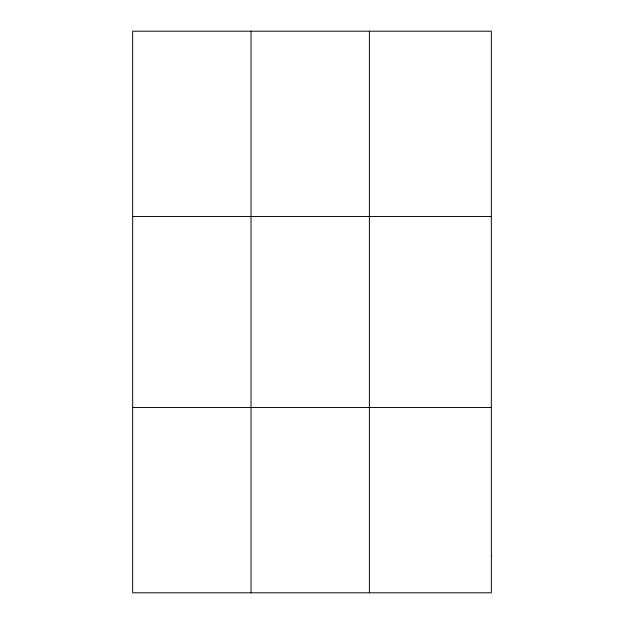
<?xml version="1.0" encoding="UTF-8"?>
<svg xmlns="http://www.w3.org/2000/svg" width="624" height="624" viewBox="0 0 624 624"><rect width="100%" height="100%" fill="white"/><g stroke="black" fill="none" stroke-linecap="round" stroke-linejoin="round"><path stroke-width="0.94" d="M251.02 592.8L251.02 31.2M369.392 592.8L369.392 31.2M132.647 216.528L491.353 216.528M132.647 407.472L491.353 407.472M491.353 555.734L491.353 592.8L132.647 592.8L132.647 31.2L491.353 31.2L491.353 555.734"/></g></svg>
